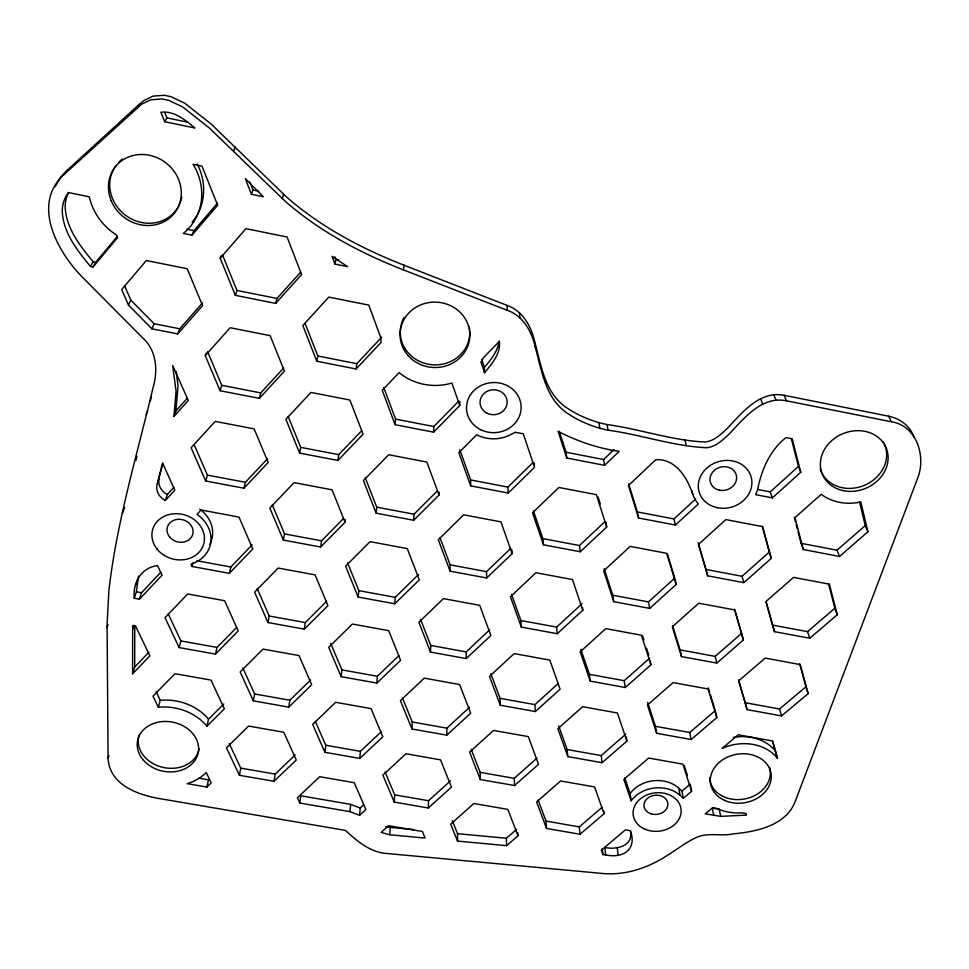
<?xml version="1.0" encoding="UTF-8"?>
<svg xmlns="http://www.w3.org/2000/svg" width="969" height="969" viewBox="0 0 969 969"><rect width="100%" height="100%" fill="white"/><g stroke="black" fill="none" stroke-linecap="round" stroke-linejoin="round"><path stroke-width="1.45" d="M132.608 673.794L132.68 625.586L135.563 626.107L149.88 655.831L132.608 673.794L134.691 667.047L134.764 625.72M459.766 405.49L451.905 383.021A54.506 51.078 2.9 0 1 399.095 372.617L382.222 390.301L395.098 424.701L433.64 432.174L459.766 405.49L459.778 401.263M517.87 832.819L518.003 835.775L506.63 845.658L457.55 841.092L457.562 833.691L452.305 820.719M630.516 831.547C633.387 846.24 615.569 850.067 604.813 847.439L605.673 854.888C623.043 858.764 637.214 849.498 630.431 830.712L625.417 829.839L601.349 850.152L602.948 854.634L605.673 854.888M446.794 735.156L470.68 713.196L459.633 684.538L424.228 678.155L400.415 700.623L411.946 728.979L446.794 735.156L446.891 728.155L469.541 707.273M511.935 549.895L512.141 553.638L486.68 577.984L450.076 571.165L450.149 564.854L439.987 537.662M439.03 495.026L426.869 462.08L388.666 454.727L363.423 480.612L376.142 513.195L413.69 520.28L439.03 495.026L439.102 492.046M428.31 808.001L451.469 787.094L440.532 759.841L405.963 753.749L382.876 775.127L394.274 802.102L428.31 808.001L428.516 800.721L450.44 780.893M430.515 652.089L418.874 622.268L443.439 598.612L479.74 605.322L490.871 635.47L466.222 658.581L430.515 652.089L430.721 645.427L420.728 619.785M433.64 432.174L433.821 426.542L458.725 401.142M411.946 728.979L412.249 721.99L402.438 697.789M413.69 520.28L414.005 514.212L437.08 491.174M394.274 802.102L394.686 794.846L385.056 772.002M389.78 834.769L381.156 832.432L388.581 825.697L422.351 831.487L425.088 838.064L389.78 834.769L390.216 827.405L385.698 826.581M394.783 603.796L419.311 579.85L407.271 548.611L370.049 541.647L345.606 566.162L358.179 597.061L394.783 603.796L395.207 597.34L418.523 574.532M376.832 683.072L400.597 660.337L388.69 630.674L352.401 624.048L328.721 647.328L341.124 676.665L376.832 683.072L377.365 676.277L398.84 655.686M395.098 424.701L395.558 419.105L383.785 387.624M359.62 815.329L365.907 809.551L354.266 782.71L319.697 776.702L297.41 797.729L299.821 803.035L349.918 811.659L359.62 815.329L360.238 808.025L363.363 805.142M173.923 416.464L176.067 391.21L172.664 365.483L188.301 400.463L173.923 416.464L175.898 410.917L178.042 385.795L176.176 371.575M403.552 269.927C360.819 253.212 319.818 231.555 285.116 201.201L209.292 127.932L182.778 107.014L169.042 100.473L162.198 98.947L150.74 99.795L141.583 104.228L64.136 174.493C30.681 204.411 58.043 253.309 83.77 278.527L142.6 337.818C156.796 350.403 158.117 370.873 152.957 388.06C136.98 455.2 116.777 521.746 108.903 590.496L107.087 624.157L108.068 758.376C109.509 785.471 139.282 795.525 162.041 799.013L345.436 830.397C357.331 841.31 370.546 852.732 387.539 853.556L602.052 873.42C624.23 875.637 646.262 868.563 664.94 856.875L665.812 856.342C676.459 849.898 686.234 841.831 697.741 836.889C709.114 832.48 721.542 836.417 733.339 833.885C756.68 831.523 786.598 825.745 795.561 800.539L917.595 478.311C926.328 456.762 916.856 425.73 891.516 421.794L786.392 400.803C761.61 395.74 743.901 418.56 728.87 434.306C722.608 440.096 715.97 446.6 707.079 447.726C673.625 446.406 641.139 434.645 608.011 430.175C593.391 427.244 579.51 421.418 567.107 413.145C545.704 398.356 541.913 371.708 535.591 348.452C532.223 332.5 523.708 315.979 507.344 310.371L403.552 269.927L403.964 265.179C361.534 248.561 320.836 227.037 286.4 196.864L211.169 124.044L184.873 103.271L171.247 96.779L164.439 95.265L153.078 96.101L143.981 100.51L139.536 104.071L67.067 170.326L60.599 177.23L54.942 186.92M359.765 758.412L382.816 736.803L371.042 708.605L335.637 702.295L312.672 724.412L324.918 752.307L359.765 758.412L360.395 751.326L381.12 731.837M349.918 811.659L350.596 804.379L300.802 795.779L299.821 803.035M376.142 513.195L376.711 507.15L365.18 477.56M358.179 597.061L358.845 590.63L347.508 562.674M341.124 676.665L341.887 669.894L330.744 643.464M134.267 598.236C132.656 582.938 141.244 567.41 157.559 565.63L162.017 575.186L139.451 599.181L134.267 598.236L136.399 591.805L138.519 576.01M324.918 752.307L325.766 745.246L315.337 721.42M345.037 522.206L332.04 489.817L294.104 482.623L269.83 508.059L283.372 540.072L320.654 547.025L345.037 522.206L345.352 519.772M356.083 368.983L381.168 342.311A54.506 51.078 2.9 0 1 380.538 336.909L368.801 305.114L328.782 297.095L302.837 325.523L316.79 361.255L356.083 368.983L356.822 363.678L381.738 337.151M499.253 341.173C497.642 351.347 490.932 359.79 484.367 367.372L484.536 372.69C491.78 363.956 500.912 353.564 499.374 341.391L483.737 357.416A54.506 51.078 2.9 0 1 480.903 362.103L484.536 372.69M337.89 460.432L363.084 434.221L349.906 400.027L310.964 392.433L285.879 419.311L299.615 453.104L337.89 460.432L338.726 454.655L361.667 430.745M320.654 547.025L321.575 540.835L343.704 518.27M304.302 629.147L327.934 605.601L315.107 574.883L278.139 568.04L254.617 592.156L267.953 622.534L304.302 629.147L305.32 622.582L326.662 601.264M288.786 707.128L311.691 684.768L299.046 655.589L262.999 649.085L240.191 671.977L253.321 700.841L288.786 707.128L289.864 700.236L310.577 679.984M274.021 781.28L296.26 760.011L283.784 732.261L248.609 726.072L226.467 747.826L239.404 775.285L274.021 781.28L275.172 774.11L295.17 754.936M157.366 483.701C155.101 490.471 159.146 497.521 165.384 500.416L174.808 490.181L162.538 462.903L157.366 483.701L162.84 464.006M159.413 477.802C157.16 484.536 161.157 491.562 167.371 494.444L165.384 500.416M239.404 775.285L240.772 768.138L229.205 743.514M316.79 361.255L317.796 355.986L305.017 323.198M299.615 453.104L300.717 447.363L288.217 416.549M283.372 540.072L284.547 533.907L272.277 504.813M267.953 622.534L269.2 616.005L257.173 588.51M253.321 700.841L254.629 693.974L242.831 667.968M334.947 264.089L332.028 256.3L347.532 266.632L334.947 264.089L335.855 259.377L334.886 256.797M206.93 787.046L211.206 782.867L206.227 772.523A48.268 39.026 11.2 0 1 187.15 783.63L206.93 787.046L208.48 779.851L198.657 778.143M206.93 726.205L224.372 708.811L211 680.105L174.953 673.685L152.993 696.202L158.371 707.237A48.268 39.026 11.2 0 1 206.93 726.205L208.517 719.24L223.815 703.954M215.469 654.099L238.217 630.94L224.626 600.719L187.671 593.973L165.045 617.689L179.12 647.571L215.469 654.099L217.032 647.425L236.569 627.512M135.89 460.529L136.944 456.133M229.338 573.333L252.8 548.938L238.992 517.095L201.067 509.997L196.973 514.382A33.164 28.549 15.6 0 1 210.83 541.95A33.164 28.549 15.6 0 1 190.99 564.115L192.056 566.477L229.338 573.333L230.852 567.022L252.146 544.844M243.958 488.219L268.171 462.467L254.144 428.867L215.215 421.382L191.123 447.775L205.694 480.987L243.958 488.219L245.411 482.296L267.468 458.809M206.155 353.043L205.258 355.659L220.096 390.737L259.377 398.368L260.77 392.905L283.651 368.002M150.389 400.851L151.467 396.648M221.077 255.864L220.217 258.202L235.322 295.327L275.693 303.382L277.013 298.44L300.741 272.01M179.12 647.571L180.924 640.933L168.231 613.886M158.371 707.237L160.26 700.345L156.118 691.805M192.056 566.477L193.122 562.698M205.694 480.987L207.427 475.113L194.163 444.819M282.306 198.524L283.614 194.2M108.068 758.376L108.94 755.541M220.096 390.737L221.768 385.323L207.62 351.771M132.656 629.329L133.916 625.393M139.451 599.181L141.535 592.749L160.915 572.11M235.322 295.327L236.933 290.446L222.507 254.895M135.805 584.997L137.925 578.626M107.099 627.331L108.007 624.714M251.443 194.297L245.254 178.478L263.265 196.719L251.443 194.297L252.982 190.009L249.905 182.136M122.373 513.461L124.626 507.429M146.04 414.78L147.663 410.626M177.751 333.905L202.569 305.623L187.162 268.716L146.331 260.54L121.67 289.561L128.465 305.065L151.927 328.83L177.751 333.905L179.75 328.794L202.436 302.922M233.541 151.067L235.237 147.046M191.995 235.176L217.674 205.222L201.976 166.111L193.134 164.282A58.673 53.634 36.7 0 1 183.335 233.432L191.995 235.176L193.945 230.646L217.492 203.151M151.927 328.83L154.107 323.743L130.827 300.111L124.65 285.988M128.465 305.065L130.827 300.111M93.072 266.972L117.661 237.562L116.607 235.14A58.673 53.634 36.7 0 1 89.257 196.792L68.314 192.528L65.638 196.937A37.294 33.6 35.6 0 0 62.246 210.697C62.876 232.378 77.217 250.474 90.444 266.439L93.072 266.972L95.713 262.236L117.322 236.375M90.444 266.439L93.109 261.715C79.979 245.847 65.759 227.836 65.153 206.3A37.028 33.394 35.8 0 1 68.533 192.625M164.694 121.706L160.854 112.271C174.166 110.539 185.358 120.108 194.902 127.993L164.694 121.706L166.91 117.867L164.73 112.513M137.113 107.825L139.536 104.071M64.136 174.493L67.067 170.326M220.217 258.202L245.956 228.636L287.09 236.993L301.577 274.578L275.693 303.382M205.258 355.659L230.15 327.74L270.157 335.637L284.401 371.151L259.377 398.368M175.898 410.917L187.332 398.174M167.371 494.444L173.923 487.31M134.691 667.047L148.838 652.307M508.228 493.039L534.561 467.349L523.26 433.809L515.326 432.271L511.208 434.306A34.157 31.311 -3.1 0 1 476.7 434.754L458.809 452.717L470.68 485.857L508.228 493.039L507.913 487.092L533.011 462.552M486.68 577.984L486.511 571.649L510.748 548.418M559.258 431.338L566.066 452.232L603.614 459.536L613.971 449.616M604.583 465.338L619.179 451.384C597.764 448.284 577.33 441.222 558.096 431.399L566.78 458.01L604.583 465.338L603.614 459.536M466.222 658.581L466.198 651.895L489.611 629.874M533.447 510.954L542.894 538.607L579.498 545.535L604.644 521.903M606.703 526.991L596.335 494.662L558.859 487.455L532.502 512.843L543.439 544.796L580.286 551.761L606.703 526.991L605.928 522.097M557.248 633.714L582.805 610.216L572.473 579.559L535.93 572.715L510.433 596.771L521.298 627.088L557.248 633.714L556.63 627.113L582.018 603.723M628.663 483.797L637.372 511.923L673.988 518.948L695.681 498.95M675.405 525.041L698.346 503.953A33.818 29.554 -16.3 0 1 692.787 494.202C687.033 477.669 676.035 458.773 655.843 459.657L628.481 485.481L638.559 517.991L675.405 525.041L673.988 518.948M535.36 711.537L560.106 689.213L549.823 660.095L514.176 653.591L489.49 676.435L500.283 705.238L535.36 711.537L534.9 704.62L558.362 683.399M604.123 568.73L612.759 595.232L648.467 601.906L674.775 578.118L667.484 554.135M757.782 489.49L770.246 491.913L798.456 466.392L791.407 438.896M676.18 584.489L666.684 553.323L630.141 546.383L603.699 570.862L613.752 601.688L649.69 608.387L676.18 584.489L675.054 579.389M772.329 497.884L800.757 472.242L792.182 438.787L786.029 437.564C770.767 449.422 762.288 468.124 758.23 486.608A33.818 29.554 -16.3 0 1 755.602 494.638L772.329 497.884L770.246 491.913M514.563 785.532L538.534 764.311L528.311 736.61L493.512 730.42L469.602 752.126L480.297 779.536L514.563 785.532L514.236 778.337L536.971 758.146M580.855 649.339L589.394 674.327L624.242 680.686L649.702 658.084M698.14 542.531L706.05 569.481L742 576.289L769.253 552.1L762.228 526.276M650.914 664.819L641.417 635.216L605.77 628.627L580.189 651.846L590.206 681.122L625.284 687.505L650.914 664.819L650.187 660.773M743.841 582.66L771.3 558.35L762.664 526.651L725.878 519.578L698.455 544.469L707.661 575.828L743.841 582.66L742 576.289M457.562 833.691L506.363 838.246L516.538 829.379M558.738 725.963L567.168 749.534L601.216 755.578L625.865 734.09M672.68 625.913L680.105 649.896L715.195 656.364L741.551 633.399L734.55 609.15M798.044 531.775L801.072 543.318L837.01 550.21L865.244 525.598L859.479 501.627M626.895 741.128L617.423 712.99L582.623 706.716L557.853 728.785L567.834 756.619L602.076 762.7L626.895 741.128L626.277 736.912M743.356 640.024L734.684 609.937L698.794 603.215L672.292 626.834L681.51 656.594L716.818 663.087L743.356 640.024L741.551 633.399M839.505 556.46L867.945 531.739L860.799 501.978A48.365 41.449 -22.2 0 1 821.227 494.263L794.992 517.652L803.325 549.532L839.505 556.46L837.01 550.21M538.231 800.261L546.031 821.106L579.292 826.884L602.052 807.395M647.655 702.368L655.456 726.314L689.722 732.479L715.231 710.64L710.459 694.979M766.091 602.124L772.463 625.078L807.54 631.631L834.83 608.278L828.507 583.617M604.05 813.73L594.603 786.937L560.615 780.966L536.608 801.957L546.54 828.471L580.007 834.261L604.05 813.73L603.711 810.811M716.83 717.593L708.121 688.995L673.092 682.6L647.449 705.032L656.667 733.315L691.151 739.504L716.83 717.593L715.231 710.64M809.781 638.244L837.252 614.794L829.428 584.198L793.538 577.391L766.079 601.41L774.485 631.667L809.781 638.244L807.54 631.631M683.302 798.299L681.946 791.043L690.194 784.115L691.6 791.346L683.302 798.299L680.093 795.379L678.76 788.136A29.966 24.007 -6.8 0 0 630.141 793.575L624.787 777.901M738.572 679.826L745.294 702.731L779.548 708.981L805.942 686.791L799.631 663.632M781.559 715.909L808.122 693.634L800.212 664.577L765.195 658.096L738.644 680.904L747.087 709.647L781.559 715.909L779.548 708.981M913.876 437.067C910.315 426.009 899.729 418.342 888.561 416.198L784.151 395.316C759.526 390.289 741.951 413 727.041 428.649C720.827 434.415 714.238 440.883 705.408 442.009C672.171 440.689 639.903 428.988 607.006 424.555C592.483 421.624 578.699 415.834 566.38 407.598C545.111 392.881 541.356 366.391 535.07 343.256C531.727 327.413 523.284 310.976 507.017 305.392L403.964 265.179M720.718 816.37L746.53 815.123L746.057 813.585L741.576 812.797A42.915 34.363 -9.9 0 1 717.145 808.497L712.651 807.71L705.25 813.839L720.718 816.37L719.143 809.054L712.288 808.219L713.814 815.535M390.216 827.405L413.606 829.585M240.772 768.138L275.172 774.11M394.686 794.846L428.516 800.721M325.766 745.246L360.395 751.326M471.14 749.158L480.188 772.366L514.236 778.337M254.629 693.974L289.864 700.236M412.249 721.99L446.891 728.155M180.924 640.933L217.032 647.425M341.887 669.894L377.365 676.277M490.847 673.758L500.04 698.346L534.9 704.62M136.399 591.805L141.535 592.749M269.2 616.005L305.32 622.582M430.721 645.427L466.198 651.895M196.792 560.736L230.852 567.022M358.845 590.63L395.207 597.34M511.584 594.457L520.91 620.535L556.63 627.113M284.547 533.907L321.575 540.835M450.149 564.854L486.511 571.649M207.427 475.113L245.411 482.296M376.711 507.15L414.005 514.212M300.717 447.363L338.726 454.655M459.803 449.713L470.619 479.946L507.913 487.092M221.768 385.323L260.77 392.905M395.558 419.105L433.821 426.542M154.107 323.743L179.75 328.794M317.796 355.986L356.822 363.678M93.109 261.715L95.713 262.236M236.933 290.446L277.013 298.44M186.775 229.193L193.945 230.646M335.855 259.377L338.629 259.934M252.982 190.009L258.844 191.208M166.91 117.867L188.325 122.336M350.596 804.379L360.238 808.025M678.76 788.136L681.946 791.043M888.561 416.198L891.516 421.794M865.244 525.598L867.945 531.739M784.151 395.316L786.392 400.803M457.55 841.092L450.658 824.159L473.853 803.495L507.853 809.406L518.003 835.775M773.771 394.71L775.951 400.185M798.456 466.392L800.757 472.242M760.58 398.61L762.664 404.109M834.83 608.278L837.252 614.794M450.076 571.165L438.303 539.745L463.691 514.793L500.925 521.867L512.141 553.638M801.072 543.318L803.325 549.532M481.666 359.463L484.367 367.372M680.093 795.379A30.148 24.092 -6.7 0 0 631.17 800.83L623.83 779.379L648.661 758.049L682.866 764.141L691.6 791.346M769.253 552.1L771.3 558.35M805.942 686.791L808.122 693.634M598.127 497.097L600.368 504.098M642.508 635.628L643.852 639.843M646.553 648.261L648.806 655.286M684.247 765.571L687.445 775.563M772.463 625.078L774.485 631.667M708.291 687.857L709.599 692.132M772.608 741.128L777.477 758.339A42.915 34.363 -9.9 0 0 722.111 748.407L738.269 734.781L772.463 740.946L777.477 758.339M684.853 439.829L686.379 445.546M794.277 517.349L795.404 521.673M796.155 524.556L797.293 528.892M691.854 490.641L692.787 494.202M745.294 702.731L747.087 709.647M706.05 569.481L707.661 575.828M715.195 656.364L716.818 663.087M680.105 649.896L681.51 656.594M689.722 732.479L691.151 739.504M637.372 511.923L638.559 517.991M648.467 601.906L649.69 608.387M607.006 424.555L608.011 430.175M655.456 726.314L656.667 733.315M598.89 422.666L599.835 428.286M612.759 595.232L613.752 601.688M624.242 680.686L625.284 687.505M630.141 793.575L631.17 800.83M579.498 545.535L580.286 551.761M617.205 847.403L618.149 854.852M566.066 452.232L566.78 458.01M601.216 755.578L602.076 762.7M582.49 607.611L582.805 610.216M589.394 674.327L590.206 681.122M602.282 848.674L602.948 854.634M535.07 343.256L535.591 348.452M579.292 826.884L580.007 834.261M567.168 749.534L567.834 756.619M542.894 538.607L543.439 544.796M534.185 462.976L534.428 465.883M519.457 312.793L519.868 317.808M546.031 821.106L546.54 828.471M507.017 305.392L507.344 310.371M520.91 620.535L521.298 627.088M506.363 838.246L506.63 845.658M500.04 698.346L500.283 705.238M480.188 772.366L480.297 779.536M470.619 479.946L470.68 485.857M883.159 441.84A34.424 29.53 -22.3 0 1 864.748 485.166A34.424 29.53 -22.3 0 1 820.246 468.935M469.759 330.877A34.763 32.607 2.9 0 1 432.513 364.768A34.763 32.607 2.9 0 1 400.924 325.766M401.251 324.385A34.763 32.607 2.9 0 1 403.843 317.687M469.238 326.638A34.763 32.607 2.9 0 1 469.65 329.46M199.117 748.637A30.802 24.928 11.3 0 1 162.465 767.278A30.802 24.928 11.3 0 1 139.391 734.26M179.544 204.217A37.416 34.218 36.8 0 1 128.78 217.456A37.416 34.218 36.8 0 1 115.989 165.554M118.921 162.138A37.416 34.218 36.8 0 1 122.348 159.158M181.772 197.046A37.416 34.218 36.8 0 1 180.113 202.848M769.556 767.509A30.56 24.504 -9.9 0 1 743.938 799.074A30.56 24.504 -9.9 0 1 709.574 777.622M160.26 700.345A47.965 38.869 11.3 0 1 208.517 719.24M733.363 737.373A42.648 34.242 -10 0 1 775.527 751.229M197.288 164.064A58.249 53.295 37 0 1 192.128 222.228M199.784 509.076A32.946 28.416 15.7 0 1 209.873 544.215M843.345 490.653A34.545 29.603 -22.2 0 0 887.471 451.917A34.545 29.603 -22.2 0 0 831.899 440.483A34.545 29.603 -22.2 0 0 843.345 490.653M411.51 358.905A34.884 32.692 2.9 0 0 469.044 341.936A34.884 32.692 2.9 0 0 424.277 303.624A34.884 32.692 2.9 0 0 411.51 358.905M143.424 760.217A30.899 24.976 11.2 0 0 196.186 758.352A30.899 24.976 11.2 0 0 164.088 721.469A30.899 24.976 11.2 0 0 143.424 760.217M111.205 200.728A37.561 34.327 36.7 0 0 173.778 213.967A37.561 34.327 36.7 0 0 149.626 155.319A37.561 34.327 36.7 0 0 111.205 200.728M724.679 800.43A30.645 24.54 -9.9 0 0 771.276 777.465A30.645 24.54 -9.9 0 0 726.471 757.601A30.645 24.54 -9.9 0 0 724.679 800.43M719.555 490.217A13.433 11.761 -16.5 0 0 736.246 474.955A13.433 11.761 -16.5 0 0 714.129 470.571A13.433 11.761 -16.5 0 0 719.555 490.217M169.648 537.008A13.178 11.362 15.7 0 0 192.08 536.051A13.178 11.362 15.7 0 0 178.417 519.287A13.178 11.362 15.7 0 0 169.648 537.008M650.926 813.766A11.991 9.605 -6.8 0 0 667.823 803.41A11.991 9.605 -6.8 0 0 649.012 797.245A11.991 9.605 -6.8 0 0 650.926 813.766M487.262 413.315A13.566 12.464 -3.2 0 0 507.15 401.638A13.566 12.464 -3.2 0 0 486.365 391.755A13.566 12.464 -3.2 0 0 487.262 413.315M644.894 829.173A24.116 19.271 -6.7 0 0 681.171 811.174A24.116 19.271 -6.7 0 0 645.281 795.694A24.116 19.271 -6.7 0 0 644.894 829.173M717.435 507.72A27.059 23.644 -16.3 0 0 751.181 477.136A27.059 23.644 -16.3 0 0 706.692 468.197A27.059 23.644 -16.3 0 0 717.435 507.72M157.184 549.241A26.526 22.832 15.6 0 0 202.364 547.461A26.526 22.832 15.6 0 0 174.941 513.703A26.526 22.832 15.6 0 0 157.184 549.241M480.987 429.836A27.326 25.049 -3.1 0 0 521.128 406.495A27.326 25.049 -3.1 0 0 479.34 386.474A27.326 25.049 -3.1 0 0 480.987 429.836"/></g></svg>
